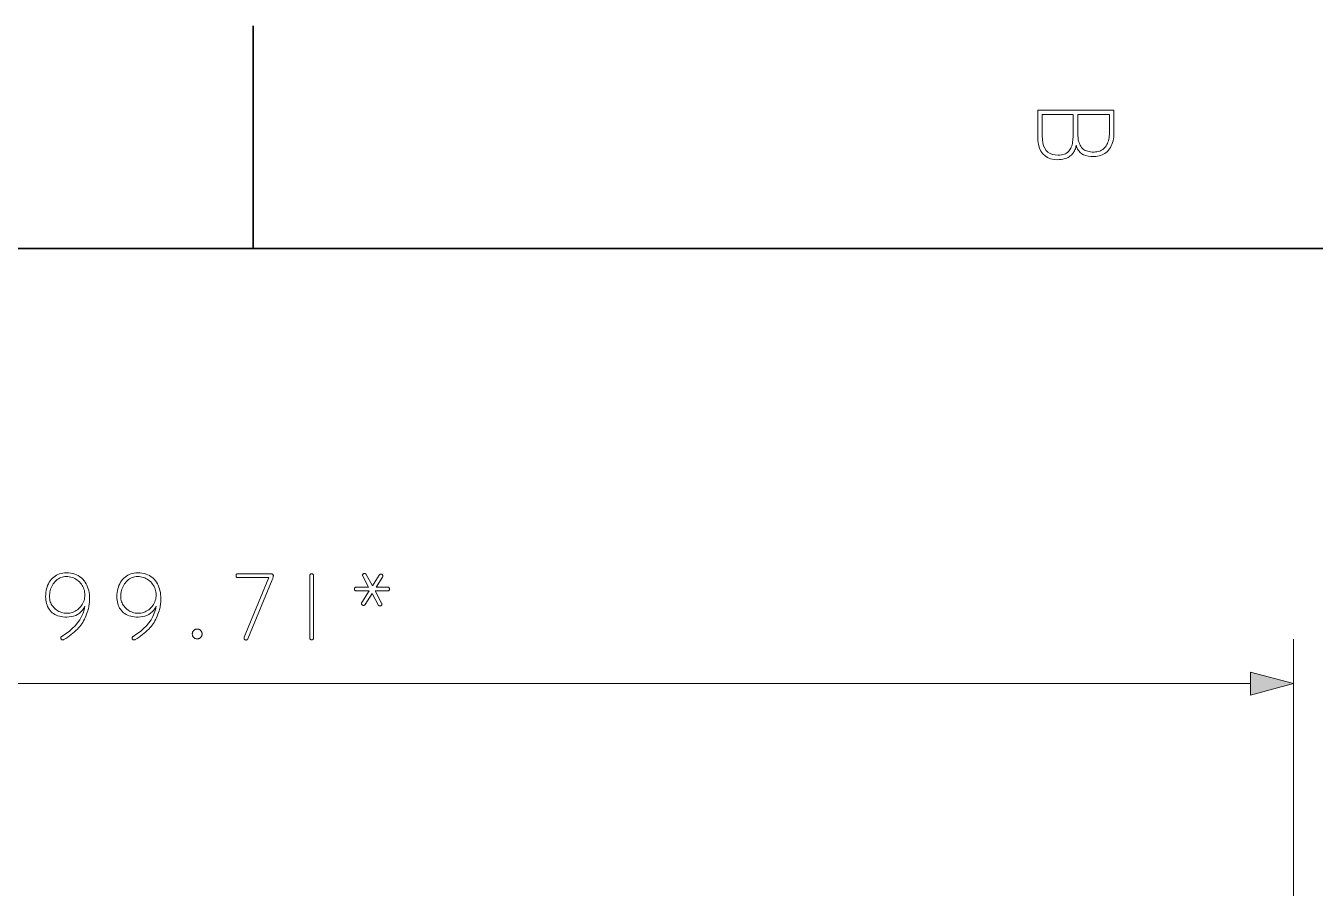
# Model space of a CAD drawing. Extents: x 0 to 297, y 0 to 210.
# Drawn here: x 138.3 to 196.2, y 171.3 to 210 of the extents above; entities that cross this region are included whole.
import ezdxf

# ---------------------------------------------------------------- set-up
doc = ezdxf.new("R2010")
doc.units = 0

msp = doc.modelspace()

# ---------------------------------------------------------------- linework, layer by layer
at = {"color": 7, "lineweight": 35, "ltscale": 0.25}
msp.add_line((148.5, 200), (148.5, 210), dxfattribs=at)
at = {"color": 7, "lineweight": 35}
msp.add_line((287, 200), (10, 200), dxfattribs=at)
at = {"color": 1, "lineweight": 13}
for p, q in [((195.233, 161.851), (195.233, 182.451)), ((97.457, 180.451), (193.301, 180.451))]:
    msp.add_line(p, q, dxfattribs=at)
at = {"color": 7, "lineweight": 13}
for points in [[(184.656, 203.985), (184.483, 203.996), (184.328, 204.028), (184.192, 204.081), (184.074, 204.156), (183.974, 204.253), (183.892, 204.37), (183.828, 204.509), (183.783, 204.67), (183.756, 204.852), (183.746, 205.056), (183.746, 206.217), (187.171, 206.217), (187.171, 205.197), (187.168, 205.099), (187.161, 205.006), (187.149, 204.916), (187.132, 204.831), (187.109, 204.751), (187.083, 204.674), (187.051, 204.602), (187.014, 204.534), (186.972, 204.471), (186.926, 204.412), (186.875, 204.357), (186.821, 204.309), (186.764, 204.266), (186.704, 204.229), (186.64, 204.198), (186.573, 204.172), (186.502, 204.152), (186.429, 204.138), (186.352, 204.129), (186.272, 204.126), (186.138, 204.131), (186.017, 204.147), (185.907, 204.172), (185.81, 204.208), (185.724, 204.254), (185.65, 204.31), (185.588, 204.376), (185.538, 204.453), (185.5, 204.539), (185.474, 204.636), (185.464, 204.582), (185.452, 204.53), (185.437, 204.48), (185.42, 204.432), (185.399, 204.386), (185.376, 204.343), (185.35, 204.302), (185.322, 204.263), (185.291, 204.226), (185.257, 204.192), (185.211, 204.153), (185.163, 204.117), (185.111, 204.086), (185.056, 204.059), (184.998, 204.037), (184.936, 204.018), (184.871, 204.003), (184.802, 203.993), (184.731, 203.987)], [(184.666, 204.187), (184.74, 204.19), (184.81, 204.198), (184.876, 204.211), (184.937, 204.23), (184.994, 204.255), (185.046, 204.285), (185.094, 204.321), (185.138, 204.361), (185.177, 204.408), (185.211, 204.46), (185.234, 204.503), (185.255, 204.551), (185.273, 204.602), (185.29, 204.658), (185.303, 204.718), (185.315, 204.783), (185.324, 204.851), (185.331, 204.923), (185.335, 205), (185.337, 205.081), (185.338, 205.206), (185.339, 205.323), (185.34, 205.434), (185.341, 205.538), (185.341, 205.635), (185.342, 205.725), (185.342, 205.808), (185.342, 205.884), (185.342, 205.953), (185.342, 206.015), (183.949, 206.015), (183.949, 205.056), (183.956, 204.891), (183.977, 204.743), (184.013, 204.613), (184.063, 204.5), (184.128, 204.404), (184.207, 204.326), (184.3, 204.265), (184.407, 204.222), (184.529, 204.196)], [(186.277, 204.328), (186.341, 204.331), (186.402, 204.338), (186.461, 204.349), (186.516, 204.365), (186.568, 204.386), (186.618, 204.412), (186.665, 204.442), (186.708, 204.477), (186.749, 204.516), (186.787, 204.561), (186.821, 204.609), (186.852, 204.66), (186.88, 204.715), (186.903, 204.774), (186.923, 204.836), (186.94, 204.901), (186.952, 204.97), (186.961, 205.042), (186.967, 205.118), (186.969, 205.197), (186.969, 206.015), (185.544, 206.015), (185.544, 205.253), (185.546, 205.155), (185.551, 205.064), (185.559, 204.978), (185.571, 204.899), (185.585, 204.824), (185.604, 204.756), (185.625, 204.694), (185.65, 204.637), (185.677, 204.586), (185.709, 204.54), (185.744, 204.5), (185.784, 204.464), (185.829, 204.432), (185.878, 204.405), (185.933, 204.381), (185.992, 204.362), (186.056, 204.347), (186.125, 204.337), (186.198, 204.33)]]:
    msp.add_lwpolyline(points, close=True, dxfattribs=at)
at = {"color": 1, "lineweight": 13}
for points in [[(141.069, 183.724), (141.043, 183.642), (141.015, 183.562), (140.985, 183.485), (140.953, 183.411), (140.918, 183.339), (140.881, 183.269), (140.842, 183.201), (140.8, 183.137), (140.756, 183.074), (140.709, 183.014), (140.656, 182.951), (140.599, 182.889), (140.537, 182.828), (140.471, 182.768), (140.401, 182.709), (140.326, 182.65), (140.248, 182.593), (140.165, 182.536), (140.078, 182.48), (139.986, 182.425), (139.982, 182.423), (139.978, 182.42), (139.973, 182.419), (139.969, 182.417), (139.965, 182.415), (139.96, 182.414), (139.956, 182.413), (139.952, 182.413), (139.947, 182.412), (139.943, 182.412), (139.927, 182.413), (139.912, 182.416), (139.899, 182.42), (139.888, 182.427), (139.878, 182.435), (139.87, 182.445), (139.864, 182.457), (139.86, 182.47), (139.857, 182.486), (139.856, 182.503), (139.857, 182.512), (139.858, 182.52), (139.86, 182.527), (139.863, 182.535), (139.867, 182.542), (139.872, 182.549), (139.878, 182.555), (139.884, 182.561), (139.892, 182.567), (139.9, 182.572), (140.072, 182.682), (140.229, 182.797), (140.371, 182.918), (140.498, 183.045), (140.61, 183.177), (140.706, 183.316), (140.787, 183.46), (140.853, 183.61), (140.903, 183.766), (140.939, 183.927), (140.885, 183.834), (140.826, 183.751), (140.76, 183.678), (140.687, 183.614), (140.609, 183.56), (140.524, 183.516), (140.432, 183.482), (140.335, 183.458), (140.231, 183.443), (140.121, 183.438), (140.033, 183.441), (139.949, 183.448), (139.869, 183.46), (139.793, 183.477), (139.721, 183.499), (139.653, 183.525), (139.589, 183.557), (139.529, 183.593), (139.473, 183.635), (139.421, 183.681), (139.374, 183.731), (139.332, 183.786), (139.294, 183.844), (139.262, 183.906), (139.235, 183.973), (139.212, 184.043), (139.195, 184.118), (139.182, 184.196), (139.175, 184.278), (139.173, 184.365), (139.175, 184.456), (139.183, 184.543), (139.195, 184.628), (139.213, 184.709), (139.236, 184.787), (139.264, 184.862), (139.298, 184.934), (139.336, 185.002), (139.379, 185.067), (139.428, 185.129), (139.481, 185.186), (139.536, 185.237), (139.596, 185.282), (139.658, 185.321), (139.723, 185.354), (139.792, 185.381), (139.864, 185.402), (139.939, 185.417), (140.017, 185.426), (140.099, 185.43), (140.201, 185.426), (140.299, 185.415), (140.391, 185.397), (140.479, 185.372), (140.562, 185.34), (140.64, 185.3), (140.713, 185.253), (140.782, 185.2), (140.845, 185.138), (140.904, 185.07), (140.95, 185.005), (140.991, 184.937), (141.028, 184.865), (141.059, 184.789), (141.086, 184.71), (141.108, 184.627), (141.125, 184.541), (141.137, 184.451), (141.144, 184.358), (141.147, 184.261), (141.146, 184.206), (141.143, 184.152), (141.14, 184.098), (141.134, 184.044), (141.127, 183.99), (141.118, 183.937), (141.108, 183.883), (141.097, 183.83), (141.083, 183.777)], [(144.272, 183.724), (144.247, 183.642), (144.219, 183.562), (144.189, 183.485), (144.156, 183.411), (144.122, 183.339), (144.085, 183.269), (144.045, 183.201), (144.003, 183.137), (143.959, 183.074), (143.913, 183.014), (143.86, 182.951), (143.802, 182.889), (143.74, 182.828), (143.674, 182.768), (143.604, 182.709), (143.53, 182.65), (143.451, 182.593), (143.368, 182.536), (143.281, 182.48), (143.19, 182.425), (143.185, 182.423), (143.181, 182.42), (143.177, 182.419), (143.173, 182.417), (143.168, 182.415), (143.164, 182.414), (143.16, 182.413), (143.155, 182.413), (143.151, 182.412), (143.147, 182.412), (143.13, 182.413), (143.115, 182.416), (143.102, 182.42), (143.091, 182.427), (143.082, 182.435), (143.074, 182.445), (143.068, 182.457), (143.063, 182.47), (143.061, 182.486), (143.06, 182.503), (143.06, 182.512), (143.062, 182.52), (143.064, 182.527), (143.067, 182.535), (143.071, 182.542), (143.076, 182.549), (143.081, 182.555), (143.088, 182.561), (143.095, 182.567), (143.103, 182.572), (143.276, 182.682), (143.433, 182.797), (143.575, 182.918), (143.702, 183.045), (143.813, 183.177), (143.909, 183.316), (143.991, 183.46), (144.056, 183.61), (144.107, 183.766), (144.142, 183.927), (144.089, 183.834), (144.029, 183.751), (143.963, 183.678), (143.891, 183.614), (143.812, 183.56), (143.727, 183.516), (143.636, 183.482), (143.538, 183.458), (143.434, 183.443), (143.324, 183.438), (143.236, 183.441), (143.152, 183.448), (143.072, 183.46), (142.996, 183.477), (142.924, 183.499), (142.856, 183.525), (142.792, 183.557), (142.733, 183.593), (142.677, 183.635), (142.625, 183.681), (142.578, 183.731), (142.535, 183.786), (142.498, 183.844), (142.466, 183.906), (142.438, 183.973), (142.416, 184.043), (142.398, 184.118), (142.386, 184.196), (142.378, 184.278), (142.376, 184.365), (142.379, 184.456), (142.386, 184.543), (142.399, 184.628), (142.417, 184.709), (142.44, 184.787), (142.468, 184.862), (142.501, 184.934), (142.539, 185.002), (142.583, 185.067), (142.631, 185.129), (142.684, 185.186), (142.74, 185.237), (142.799, 185.282), (142.861, 185.321), (142.927, 185.354), (142.996, 185.381), (143.067, 185.402), (143.143, 185.417), (143.221, 185.426), (143.302, 185.43), (143.405, 185.426), (143.502, 185.415), (143.595, 185.397), (143.683, 185.372), (143.766, 185.34), (143.844, 185.3), (143.917, 185.253), (143.985, 185.2), (144.049, 185.138), (144.108, 185.07), (144.154, 185.005), (144.195, 184.937), (144.231, 184.865), (144.263, 184.789), (144.289, 184.71), (144.311, 184.627), (144.328, 184.541), (144.34, 184.451), (144.348, 184.358), (144.35, 184.261), (144.349, 184.206), (144.347, 184.152), (144.343, 184.098), (144.338, 184.044), (144.331, 183.99), (144.322, 183.937), (144.312, 183.883), (144.3, 183.83), (144.287, 183.777)], [(154.534, 184.611), (153.975, 184.611), (154.269, 184.066), (154.272, 184.062), (154.274, 184.057), (154.276, 184.053), (154.278, 184.049), (154.279, 184.044), (154.28, 184.04), (154.281, 184.036), (154.282, 184.031), (154.282, 184.027), (154.282, 184.023), (154.282, 184.007), (154.279, 183.993), (154.274, 183.981), (154.267, 183.97), (154.259, 183.961), (154.248, 183.953), (154.236, 183.948), (154.222, 183.944), (154.205, 183.941), (154.187, 183.94), (154.178, 183.941), (154.169, 183.942), (154.161, 183.945), (154.153, 183.948), (154.145, 183.952), (154.138, 183.957), (154.131, 183.964), (154.125, 183.971), (154.119, 183.979), (154.114, 183.988), (153.841, 184.494), (153.529, 184.005), (153.524, 183.997), (153.518, 183.99), (153.512, 183.983), (153.506, 183.978), (153.499, 183.973), (153.492, 183.969), (153.484, 183.966), (153.477, 183.964), (153.468, 183.962), (153.46, 183.962), (153.442, 183.963), (153.426, 183.966), (153.411, 183.97), (153.399, 183.977), (153.389, 183.985), (153.38, 183.995), (153.373, 184.007), (153.369, 184.02), (153.366, 184.036), (153.365, 184.053), (153.365, 184.057), (153.365, 184.062), (153.366, 184.066), (153.367, 184.071), (153.369, 184.076), (153.371, 184.08), (153.373, 184.085), (153.376, 184.09), (153.379, 184.095), (153.382, 184.1), (153.707, 184.611), (153.135, 184.611), (153.119, 184.612), (153.104, 184.615), (153.091, 184.619), (153.08, 184.625), (153.07, 184.633), (153.063, 184.642), (153.056, 184.654), (153.052, 184.667), (153.05, 184.681), (153.049, 184.698), (153.05, 184.714), (153.052, 184.729), (153.056, 184.742), (153.063, 184.753), (153.07, 184.763), (153.08, 184.771), (153.091, 184.777), (153.104, 184.781), (153.119, 184.784), (153.135, 184.784), (153.685, 184.784), (153.425, 185.269), (153.423, 185.274), (153.421, 185.278), (153.419, 185.282), (153.417, 185.287), (153.416, 185.291), (153.414, 185.295), (153.413, 185.3), (153.413, 185.304), (153.412, 185.308), (153.412, 185.313), (153.413, 185.328), (153.416, 185.342), (153.421, 185.355), (153.428, 185.365), (153.436, 185.374), (153.447, 185.382), (153.459, 185.387), (153.473, 185.392), (153.489, 185.394), (153.508, 185.395), (153.517, 185.394), (153.526, 185.393), (153.534, 185.391), (153.542, 185.387), (153.55, 185.383), (153.557, 185.378), (153.564, 185.372), (153.57, 185.364), (153.576, 185.356), (153.581, 185.347), (153.854, 184.841), (154.161, 185.326), (154.167, 185.334), (154.172, 185.341), (154.178, 185.348), (154.185, 185.353), (154.192, 185.358), (154.199, 185.362), (154.206, 185.365), (154.214, 185.367), (154.222, 185.368), (154.231, 185.369), (154.248, 185.368), (154.263, 185.365), (154.277, 185.361), (154.289, 185.354), (154.299, 185.346), (154.307, 185.336), (154.313, 185.324), (154.318, 185.311), (154.321, 185.295), (154.321, 185.278), (154.321, 185.274), (154.321, 185.269), (154.32, 185.265), (154.319, 185.26), (154.318, 185.255), (154.317, 185.25), (154.315, 185.246), (154.313, 185.241), (154.311, 185.236), (154.308, 185.23), (154.027, 184.784), (154.534, 184.784), (154.55, 184.784), (154.565, 184.781), (154.578, 184.777), (154.589, 184.771), (154.598, 184.763), (154.606, 184.753), (154.612, 184.742), (154.617, 184.729), (154.619, 184.714), (154.62, 184.698), (154.619, 184.681), (154.617, 184.667), (154.612, 184.654), (154.606, 184.642), (154.598, 184.633), (154.589, 184.625), (154.578, 184.619), (154.565, 184.615), (154.55, 184.612)], [(140.934, 184.434), (140.932, 184.501), (140.925, 184.567), (140.912, 184.63), (140.895, 184.691), (140.873, 184.75), (140.846, 184.808), (140.815, 184.863), (140.778, 184.916), (140.736, 184.967), (140.69, 185.016), (140.64, 185.062), (140.588, 185.103), (140.534, 185.139), (140.478, 185.17), (140.42, 185.196), (140.36, 185.218), (140.298, 185.235), (140.233, 185.247), (140.167, 185.254), (140.099, 185.256), (140.034, 185.254), (139.972, 185.245), (139.912, 185.231), (139.854, 185.212), (139.798, 185.187), (139.745, 185.157), (139.693, 185.121), (139.645, 185.079), (139.598, 185.032), (139.553, 184.979), (139.514, 184.926), (139.479, 184.872), (139.447, 184.815), (139.42, 184.756), (139.398, 184.696), (139.379, 184.633), (139.364, 184.569), (139.354, 184.503), (139.348, 184.435), (139.346, 184.365), (139.348, 184.303), (139.355, 184.244), (139.366, 184.186), (139.382, 184.13), (139.403, 184.076), (139.428, 184.023), (139.458, 183.973), (139.493, 183.924), (139.532, 183.877), (139.575, 183.832), (139.622, 183.79), (139.67, 183.753), (139.721, 183.719), (139.773, 183.691), (139.826, 183.667), (139.882, 183.647), (139.939, 183.631), (139.998, 183.62), (140.058, 183.614), (140.121, 183.611), (140.188, 183.614), (140.253, 183.621), (140.316, 183.633), (140.377, 183.65), (140.436, 183.671), (140.493, 183.698), (140.547, 183.729), (140.6, 183.765), (140.65, 183.806), (140.698, 183.852), (140.743, 183.901), (140.783, 183.952), (140.819, 184.005), (140.849, 184.06), (140.875, 184.117), (140.897, 184.177), (140.913, 184.238), (140.925, 184.301), (140.932, 184.366)], [(144.138, 184.434), (144.135, 184.501), (144.128, 184.567), (144.116, 184.63), (144.099, 184.691), (144.077, 184.75), (144.05, 184.808), (144.018, 184.863), (143.981, 184.916), (143.94, 184.967), (143.893, 185.016), (143.843, 185.062), (143.791, 185.103), (143.737, 185.139), (143.681, 185.17), (143.623, 185.196), (143.563, 185.218), (143.501, 185.235), (143.437, 185.247), (143.371, 185.254), (143.302, 185.256), (143.238, 185.254), (143.175, 185.245), (143.115, 185.231), (143.057, 185.212), (143.002, 185.187), (142.948, 185.157), (142.897, 185.121), (142.848, 185.079), (142.801, 185.032), (142.757, 184.979), (142.717, 184.926), (142.682, 184.872), (142.651, 184.815), (142.624, 184.756), (142.601, 184.696), (142.582, 184.633), (142.568, 184.569), (142.557, 184.503), (142.551, 184.435), (142.549, 184.365), (142.551, 184.303), (142.558, 184.244), (142.57, 184.186), (142.586, 184.13), (142.606, 184.076), (142.632, 184.023), (142.662, 183.973), (142.696, 183.924), (142.735, 183.877), (142.779, 183.832), (142.825, 183.79), (142.874, 183.753), (142.924, 183.719), (142.976, 183.691), (143.03, 183.667), (143.085, 183.647), (143.142, 183.631), (143.201, 183.62), (143.262, 183.614), (143.324, 183.611), (143.391, 183.614), (143.457, 183.621), (143.52, 183.633), (143.581, 183.65), (143.639, 183.671), (143.696, 183.698), (143.751, 183.729), (143.803, 183.765), (143.854, 183.806), (143.902, 183.852), (143.947, 183.901), (143.987, 183.952), (144.022, 184.005), (144.053, 184.06), (144.079, 184.117), (144.1, 184.177), (144.117, 184.238), (144.128, 184.301), (144.136, 184.366)], [(149.398, 185.33), (149.402, 185.319), (149.404, 185.306), (149.405, 185.29), (149.403, 185.272), (149.4, 185.251), (149.395, 185.228), (149.387, 185.202), (149.378, 185.173), (149.367, 185.143), (149.354, 185.109), (148.255, 182.46), (148.25, 182.45), (148.245, 182.441), (148.239, 182.433), (148.233, 182.427), (148.226, 182.421), (148.218, 182.416), (148.21, 182.413), (148.201, 182.41), (148.191, 182.408), (148.181, 182.408), (148.164, 182.409), (148.148, 182.411), (148.135, 182.416), (148.123, 182.422), (148.113, 182.43), (148.105, 182.439), (148.098, 182.45), (148.094, 182.463), (148.091, 182.478), (148.09, 182.494), (148.09, 182.498), (148.091, 182.501), (148.091, 182.505), (148.092, 182.508), (148.092, 182.512), (148.093, 182.515), (148.094, 182.519), (148.096, 182.522), (148.097, 182.526), (148.099, 182.529), (149.207, 185.209), (147.813, 185.209), (147.797, 185.21), (147.782, 185.212), (147.769, 185.217), (147.758, 185.223), (147.748, 185.23), (147.74, 185.24), (147.734, 185.251), (147.73, 185.264), (147.727, 185.279), (147.727, 185.295), (147.727, 185.312), (147.73, 185.326), (147.734, 185.339), (147.74, 185.351), (147.748, 185.36), (147.758, 185.368), (147.769, 185.374), (147.782, 185.378), (147.797, 185.381), (147.813, 185.382), (149.151, 185.382), (149.182, 185.382), (149.21, 185.381), (149.236, 185.381), (149.26, 185.38), (149.282, 185.379), (149.301, 185.377), (149.318, 185.376), (149.332, 185.374), (149.344, 185.371), (149.354, 185.369), (149.359, 185.368), (149.364, 185.366), (149.369, 185.364), (149.374, 185.361), (149.378, 185.357), (149.382, 185.353), (149.386, 185.348), (149.39, 185.343), (149.394, 185.337)], [(151.211, 182.503), (151.211, 182.487), (151.208, 182.472), (151.204, 182.459), (151.198, 182.448), (151.19, 182.438), (151.18, 182.43), (151.169, 182.424), (151.156, 182.42), (151.141, 182.417), (151.125, 182.417), (151.108, 182.417), (151.094, 182.42), (151.081, 182.424), (151.069, 182.43), (151.06, 182.438), (151.052, 182.448), (151.046, 182.459), (151.042, 182.472), (151.039, 182.487), (151.038, 182.503), (151.038, 185.295), (151.039, 185.312), (151.042, 185.326), (151.046, 185.339), (151.052, 185.351), (151.06, 185.36), (151.069, 185.368), (151.081, 185.374), (151.094, 185.378), (151.108, 185.381), (151.125, 185.382), (151.141, 185.381), (151.156, 185.378), (151.169, 185.374), (151.18, 185.368), (151.19, 185.36), (151.198, 185.351), (151.204, 185.339), (151.208, 185.326), (151.211, 185.312), (151.211, 185.295)], [(146.203, 182.681), (146.202, 182.663), (146.2, 182.645), (146.197, 182.628), (146.192, 182.612), (146.187, 182.596), (146.179, 182.581), (146.171, 182.566), (146.161, 182.552), (146.15, 182.538), (146.138, 182.525), (146.125, 182.512), (146.111, 182.501), (146.097, 182.492), (146.082, 182.483), (146.066, 182.476), (146.051, 182.47), (146.034, 182.466), (146.017, 182.462), (146, 182.46), (145.982, 182.46), (145.964, 182.46), (145.947, 182.462), (145.93, 182.466), (145.913, 182.47), (145.898, 182.476), (145.882, 182.483), (145.867, 182.492), (145.853, 182.501), (145.839, 182.512), (145.826, 182.525), (145.814, 182.538), (145.803, 182.552), (145.793, 182.566), (145.785, 182.581), (145.777, 182.596), (145.772, 182.612), (145.767, 182.628), (145.764, 182.645), (145.762, 182.663), (145.761, 182.681), (145.762, 182.699), (145.764, 182.716), (145.767, 182.733), (145.772, 182.749), (145.777, 182.765), (145.785, 182.78), (145.793, 182.795), (145.803, 182.809), (145.814, 182.823), (145.826, 182.836), (145.839, 182.849), (145.853, 182.86), (145.867, 182.87), (145.882, 182.878), (145.898, 182.885), (145.913, 182.891), (145.93, 182.896), (145.947, 182.899), (145.964, 182.901), (145.982, 182.901), (146, 182.901), (146.017, 182.899), (146.034, 182.896), (146.051, 182.891), (146.066, 182.885), (146.082, 182.878), (146.097, 182.87), (146.111, 182.86), (146.125, 182.849), (146.138, 182.836), (146.15, 182.823), (146.161, 182.809), (146.171, 182.795), (146.179, 182.78), (146.187, 182.765), (146.192, 182.749), (146.197, 182.733), (146.2, 182.716), (146.202, 182.699)], [(193.301, 179.934), (195.233, 180.451), (193.301, 180.969)]]:
    msp.add_lwpolyline(points, close=True, dxfattribs=at)
msp.add_solid([(193.301, 179.934), (195.233, 180.451), (193.301, 179.934), (193.301, 180.969)], dxfattribs=at)

doc.saveas('drawing.dxf')
